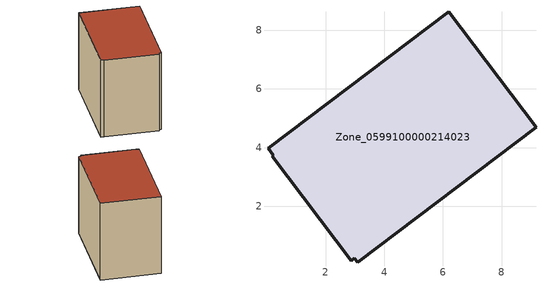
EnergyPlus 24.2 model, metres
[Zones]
Zone_0599100000214023
 floor ground (C_G): 0.04,3.97 6.2,8.63 9.17,4.69 3.1,0.09 2.98,0.23 2.87,0.15 0.18,3.71 0.22,3.74 z0
 wall outside (C_F): 6.2,8.63 0.04,3.97 0.22,3.74 0.18,3.71 2.87,0.15 2.98,0.23 3.1,0.09 9.17,4.69 6.2,8.63 z0:6.97
 roof outside (C_R): 2.87,0.15 2.98,0.23 3.1,0.09 9.17,4.69 6.2,8.63 0.04,3.97 0.22,3.74 0.18,3.71 z6.97
[BUILDING]
Pand.0599100000214023: North Axis=0; Terrain=City; Loads Convergence Tolerance Value=0.04; Temperature Convergence Tolerance Value=0.4; Solar Distribution=FullExterior; Maximum Number of Warmup Days=25; Minimum Number of Warmup Days=1
[Site:Location]
Rotterdam.The.Hague.AP_ZH_NLD Design_Conditions: Latitude=51.96; Longitude=4.45; Time Zone=1; Elevation=-4.5
[SITE:GROUNDTEMPERATURE:BUILDINGSURFACE]
18, 18, 18, 18, 18, 18, 18, 18, 18, 18, 18, 18
[MATERIAL] Thermal Absorptance=0.9; Solar Absorptance=0.7; Visible Absorptance=0.7
Name | Roughness | Thickness | Conductivity | Density | Specific Heat
G.TI.1946 | MediumSmooth | 0.15 | 1 | 540 | 1210
F.TI.1946 | Rough | 0.3 | 0.857143 | 1920 | 840
R.TI.1946 | MediumRough | 0.2 | 0.1 | 1500 | 1000
[CONSTRUCTION]
C_G: G.TI.1946
C_F: F.TI.1946
C_R: R.TI.1946
[ZONE]
Zone_0599100000214023: Type=1; Multiplier=1; Ceiling Height=Autocalculate; Volume=Autocalculate; Floor Area=autocalculate; Part of Total Floor Area=Yes
[ZONEINFILTRATION:DESIGNFLOWRATE]
Infil_Zone_0599100000214023: Zone or ZoneList or Space or SpaceList=Zone_0599100000214023; Schedule=AlwaysOn; Design Flow Rate Calculation Method=Flow/Area; Flow Rate per Floor Area=0.003; Constant Term Coefficient=1; Temperature Term Coefficient=0; Velocity Term Coefficient=0; Velocity Squared Term Coefficient=0
[HVACTEMPLATE:ZONE:IDEALLOADSAIRSYSTEM]
Zone_0599100000214023: Maximum Heating Supply Air Temperature=50; Minimum Cooling Supply Air Temperature=13; Maximum Heating Supply Air Humidity Ratio=0.0156; Minimum Cooling Supply Air Humidity Ratio=0.0077; Heating Limit=NoLimit; Cooling Limit=NoLimit; Dehumidification Control Type=ConstantSensibleHeatRatio; Cooling Sensible Heat Ratio=0.7; Dehumidification Setpoint=60; Humidification Control Type=None; Humidification Setpoint=30; Outdoor Air Method=None; Outdoor Air Flow Rate per Person=0.00944; Outdoor Air Flow Rate per Zone Floor Area=0; Outdoor Air Flow Rate per Zone=0; Demand Controlled Ventilation Type=None; Outdoor Air Economizer Type=NoEconomizer; Heat Recovery Type=None; Sensible Heat Recovery Effectiveness=0.7; Latent Heat Recovery Effectiveness=0.65
[ZONECONTROL:THERMOSTAT]
ThermostatControl_Zone_0599100000214023: Zone or ZoneList=Zone_0599100000214023; Control Type Schedule=DualSetpointControlType; Control 1=Thermostat_Zone_0599100000214023; Temperature Difference Between Cutout And Setpoint=0
[THERMOSTATSETPOINT:DUALSETPOINT]
Thermostat_Zone_0599100000214023: Heating Setpoint Temperature Schedule=HeatingSetpoint_Zone_0599100000214023; Cooling Setpoint Temperature Schedule=CoolingSetpoint_Zone_0599100000214023
[SCHEDULE:COMPACT]
HeatingSetpoint_Zone_0599100000214023: Through: 12/31, For: AllDays, Until: 24:00, 21
CoolingSetpoint_Zone_0599100000214023: Through: 12/31, For: AllDays, Until: 24:00, 24
DualSetpointControlType: Through: 12/31, For: AllDays, Until: 24:00, 4
AlwaysOn: Through: 12/31, For: AllDays, Until: 24:00, 1
